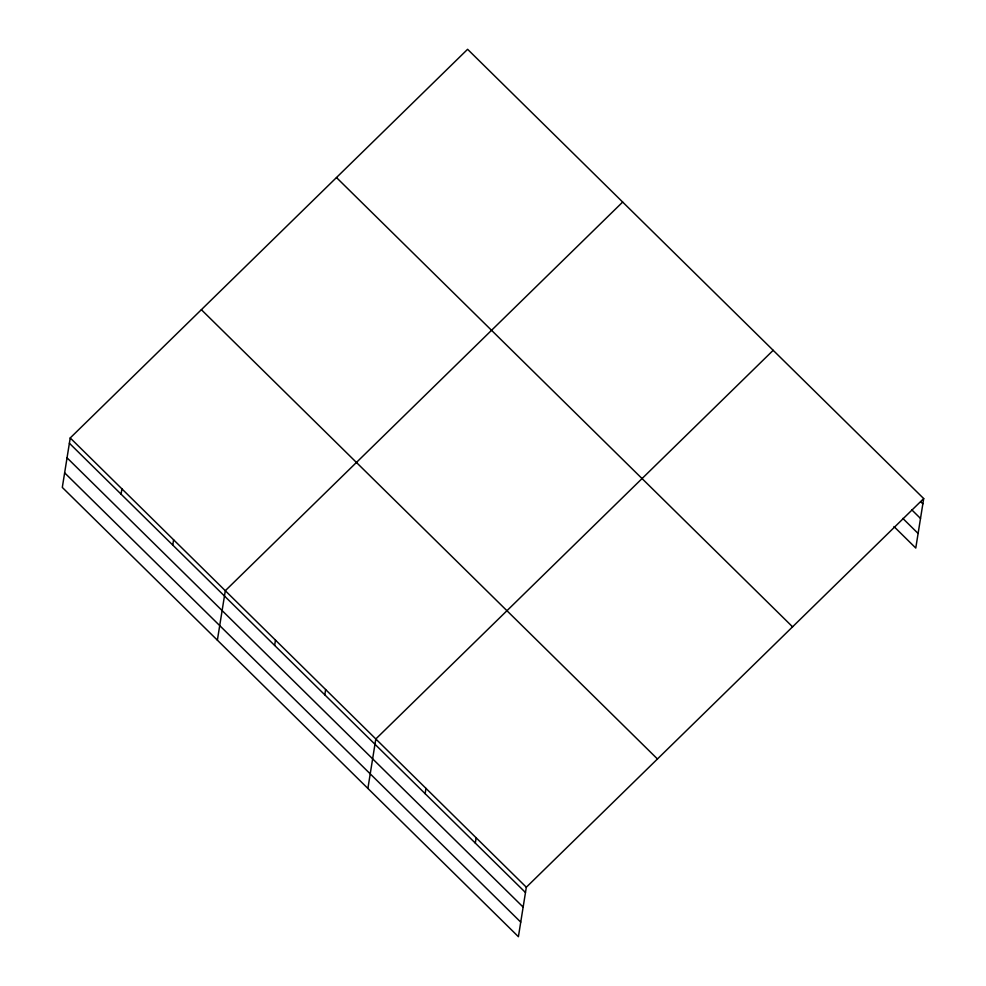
<?xml version="1.0" encoding="UTF-8"?>
<svg xmlns="http://www.w3.org/2000/svg" width="986" height="986" viewBox="0 0 986 986"><rect width="100%" height="100%" fill="white"/><g stroke="black" fill="none" stroke-linecap="round" stroke-linejoin="round"><path stroke-width="1.48" d="M70.228 437.957L62.303 487.429L518.402 936.7L526.327 887.227L923.697 498.571L467.598 49.3L70.228 437.957L526.327 887.227M121.068 494.171L121.919 488.871M172.76 545.085L173.61 539.798M217.376 640.185L225.301 590.713L622.671 202.056M274.626 645.423L275.476 640.136M324.801 694.834L325.639 689.547M367.889 788.443L375.814 738.97L773.184 350.313M425.139 793.681L425.977 788.393M475.301 843.104L476.152 837.804M923.697 498.571L915.772 548.043L893.957 526.549M920.665 501.714L922.847 503.858M911.791 509.848L920.505 518.439M902.831 518.414L918.102 533.463M336.472 177.554L792.559 626.825M201.366 309.703L657.452 758.973M69.39 443.244L525.476 892.515M67.048 457.824L523.135 907.095M64.645 472.849L520.731 922.12"/></g></svg>
